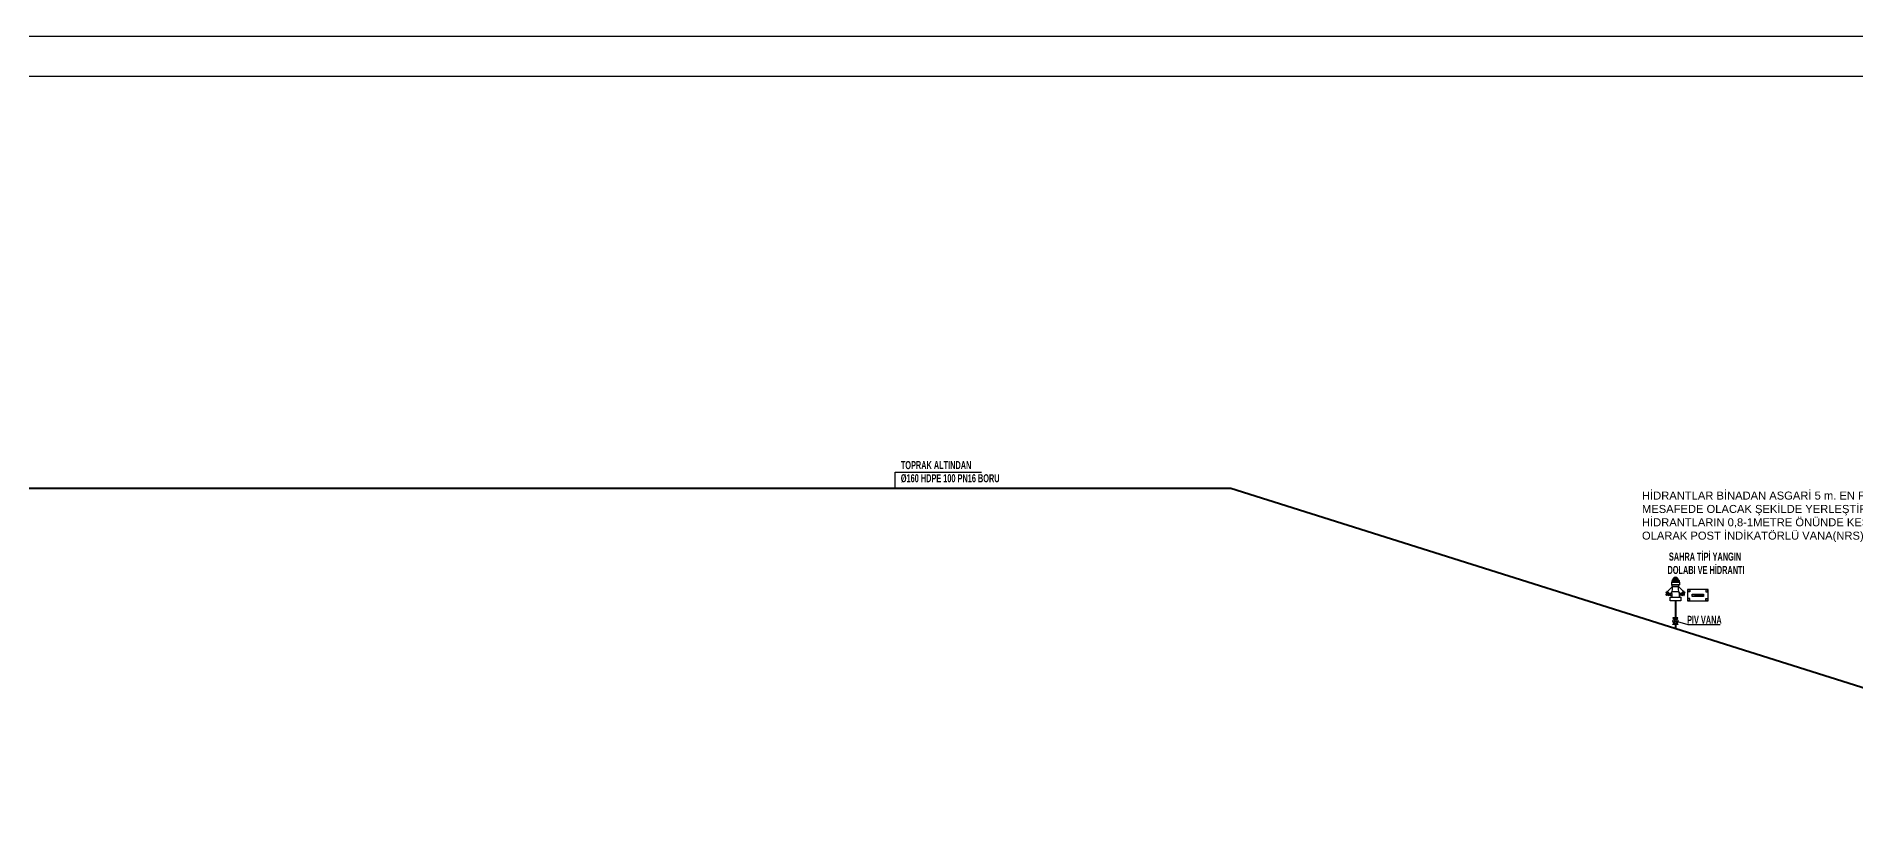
# Model space of a CAD drawing. Header units: centimetres. Extents: x 394264 to 551709, y 50011 to 59011.
# Drawn here: x 482812 to 487360, y 57027 to 59011 of the extents above; entities that cross this region are included whole.
import ezdxf
from ezdxf.enums import TextEntityAlignment as Align

# ---------------------------------------------------------------- set-up
doc = ezdxf.new("R2010")
doc.units = ezdxf.units.CM
for name, color, linetype, lineweight in [('0-KRCN-Z-ANTET', 71, 'Continuous', 30), ('0-MEK-SHT-YAZI-ÇAP-TEMSU', 81, 'Continuous', 30), ('0-MEK-YNG-BORU', 1, 'boruYLINE', 40), ('0-MEK-YNG-CIHAZ', 4, 'Continuous', 30), ('0-MEK-YNG-KURESEL VANA', 4, 'Continuous', 25), ('0-MEK-YNG-YAZI', 71, 'Continuous', 35), ('0-MEK-Z-ANTET', 71, 'Continuous', 30), ('3-ME-01', 26, 'boruYLINE', 35)]:
    doc.layers.add(name, color=color, linetype=linetype, lineweight=lineweight)
doc.layers.add('0-MEK-WIPEOUT', color=7, linetype='Continuous', lineweight=15, plot=False)
doc.styles.add('CAP', font='ARIALNB.TTF')
doc.styles.get("Standard").update_dxf_attribs({"font": 'arial.ttf'})
doc.linetypes.add('boruYLINE', pattern='A,50,-0.8,["Y",CAP,S=7,R=0,X=0,Y=-3],-7', length=57.8)

# ---------------------------------------------------------------- blocks, each defined once
blk = doc.blocks.new('G$CF1021D0B')
at = {"color": 4}
blk.add_wipeout([(-17, -12), (-18, -15), (-20, -15), (-20, 15), (-18, 15), (-17, 12), (-12, 9), (-11, 10), (-10, 11), (-9, 12), (-8, 13), (-6, 14), (-4, 14), (-2, 15), (0, 15), (1, 15), (2, 15), (4, 15), (5, 14), (7, 13), (8, 13), (9, 12), (11, 11), (12, 10), (12, 9), (17, 12), (18, 15), (20, 15), (20, -15), (18, -15), (17, -12), (16, -11), (12, -9), (12, -9), (11, -10), (10, -11), (10, -12), (9, -12), (8, -13), (7, -13), (6, -14), (6, -14), (5, -14), (3, -15), (1, -15), (0, -15), (0, -15), (-2, -15), (-4, -15), (-4, -14), (-6, -14), (-6, -14), (-8, -13), (-9, -12), (-10, -11), (-11, -10), (-12, -9), (-12, -9)], dxfattribs=at).dxf.layer = '0-MEK-WIPEOUT'
at = {"layer": '0-MEK-YNG-KURESEL VANA'}
for p, q in [((-5, 3), (-17, 12)), ((-17, -12), (-17, 12)), ((4, 4), (17, 12)), ((17, -12), (17, 12)), ((-17, -12), (-5, -3)), ((17, -12), (4, -4))]:
    blk.add_line(p, q, dxfattribs=at)
for points in [[(-18, 15), (-20, 15), (-20, -15), (-18, -15)], [(18, 15), (20, 15), (20, -15), (18, -15)]]:
    blk.add_lwpolyline(points, close=True, dxfattribs=at)
at = {"layer": '0-MEK-YNG-KURESEL VANA', "const_width": 2}
for points in [[(0, 6), (0, 15)], [(0, -15), (0, -6)]]:
    blk.add_lwpolyline(points, dxfattribs=at)
at = {"layer": '0-MEK-YNG-KURESEL VANA'}
for radius in [15, 5.68]:
    blk.add_circle((0, 0), radius, dxfattribs=at)
blk = doc.blocks.new('SAHRA TİPİ YANGIN DOLABI VE HİDRANTI')
at = {"layer": '0-MEK-SHT-YAZI-ÇAP-TEMSU', "linetype": 'Continuous'}
blk.add_line((268, -1), (76, -1), dxfattribs=at)
at = {"layer": '0-MEK-YNG-BORU', "ltscale": 30}
blk.add_line((0, 142), (0, 41), dxfattribs=at)
at = {"layer": '0-MEK-YNG-CIHAZ'}
for p, q in [((-48, 199), (-18, 229)), ((-18, 239), (-19, 239)), ((-18, 267), (-18, 264)), ((-18, 267), (20, 267)), ((-18, 258), (-18, 261)), ((-18, 255), (-18, 255)), ((-18, 229), (18, 229)), ((-12, 274), (15, 274)), ((48, 199), (18, 229)), ((20, 239), (19, 239)), ((20, 267), (20, 264)), ((20, 258), (20, 261)), ((20, 255), (20, 255)), ((-54, 193), (-51, 196)), ((-35, 181), (-38, 178)), ((-19, 198), (-32, 184)), ((-19, 198), (19, 198)), ((19, 198), (32, 184)), ((35, 181), (38, 178)), ((54, 193), (51, 196)), ((196, 210), (72, 210)), ((72, 210), (72, 142)), ((72, 142), (196, 142)), ((75, 208), (86, 208)), ((75, 196), (75, 208)), ((86, 196), (75, 196)), ((86, 156), (75, 156)), ((75, 156), (75, 145)), ((75, 145), (86, 145)), ((86, 208), (86, 196)), ((86, 145), (86, 156)), ((100, 169), (100, 183)), ((100, 183), (169, 183)), ((100, 171), (168, 182)), ((168, 171), (100, 171)), ((169, 169), (100, 169)), ((115, 172), (167, 181)), ((167, 172), (115, 172)), ((129, 173), (165, 179)), ((165, 173), (129, 173)), ((143, 174), (164, 178)), ((164, 174), (143, 174)), ((157, 175), (163, 176)), ((163, 175), (157, 175)), ((163, 176), (163, 175)), ((164, 178), (164, 174)), ((165, 179), (165, 173)), ((167, 181), (167, 172)), ((168, 182), (168, 171)), ((169, 183), (169, 169)), ((194, 208), (183, 208)), ((183, 208), (183, 196)), ((183, 196), (194, 196)), ((183, 145), (183, 156)), ((183, 156), (194, 156)), ((194, 145), (183, 145)), ((194, 196), (194, 208)), ((194, 156), (194, 145)), ((196, 142), (196, 210))]:
    blk.add_line(p, q, dxfattribs=at)
for points in [[(-22, 239), (-22, 255), (25, 255), (25, 239)], [(-22, 239), (22, 239), (22, 236), (-22, 236)], [(-20, 264), (23, 264), (23, 261), (-20, 261)], [(-20, 258), (23, 258), (23, 255), (-20, 255)], [(-58, 192), (-55, 195), (-37, 176), (-40, 173)], [(-52, 198), (-49, 201), (-31, 182), (-34, 179)], [(-32, 142), (-32, 164), (32, 164), (32, 142)], [(52, 198), (49, 201), (31, 182), (34, 179)], [(58, 192), (55, 195), (37, 176), (40, 173)]]:
    blk.add_lwpolyline(points, close=True, dxfattribs=at)
for points in [[(-18, 267), (-12, 274)], [(20, 267), (15, 274), (15, 276), (-12, 276)], [(-12, 274), (-12, 276)], [(-22, 187), (-22, 164)], [(22, 187), (22, 164)]]:
    blk.add_lwpolyline(points, dxfattribs=at)
for points in [[(-52, 185), (-46, 180), (-50, 176, -0.414214), (-53, 176), (-55, 179, -0.414214), (-55, 182)], [(-22, 179), (-22, 172), (-26, 172, -0.414214), (-29, 174), (-29, 177, -0.414214), (-26, 179)], [(22, 179), (22, 172), (26, 172, 0.414214), (29, 174), (29, 177, 0.414214), (26, 179)], [(52, 185), (46, 180), (50, 176, 0.414214), (53, 176), (55, 179, 0.414214), (55, 182)]]:
    blk.add_lwpolyline(points, format="xyb", close=True, dxfattribs=at)
for centre, radius, start, end in [((-111, 216), 93.7, 341.7681, 12.076), ((1, 270), 14.7, 25.4783, 154.5217), ((111, 216), 93.7, 167.924, 198.2319)]:
    blk.add_arc(centre, radius, start, end, dxfattribs=at)
at = {"layer": '0-MEK-SHT-YAZI-ÇAP-TEMSU', "linetype": 'Continuous', "style": 'CAP', "width": 0.7}
for s, p in [('SAHRA TİPİ YANGIN ', (184, 384, 50738)), ('DOLABI VE HİDRANTI', (184, 304, 50738)), ('PIV VANA', (174, 5, 50738))]:
    blk.add_text(s, height=48, dxfattribs=at).set_placement(p, align=Align.CENTER)
at = {"layer": '3-ME-01', "rotation": 270}
blk.add_blockref('G$CF1021D0B', (0, 21), dxfattribs=at)
at = {"layer": '0-MEK-SHT-YAZI-ÇAP-TEMSU', "linetype": 'Continuous'}
blk.add_line((76, -1), (0, 21), dxfattribs=at)
at = {"layer": '0-MEK-YNG-BORU', "ltscale": 30}
blk.add_line((0, 0), (0, -22), dxfattribs=at)

msp = doc.modelspace()

# ---------------------------------------------------------------- linework, layer by layer
at = {"layer": '0-KRCN-Z-ANTET'}
for points in [[(394264.1, 50011.3), (551709.3, 50011.3), (551709.3, 59011.3), (394264.1, 59011.3)], [(470564.1, 50111.3), (502064.1, 50111.3), (502064.1, 58911.3), (470564.1, 58911.3)]]:
    msp.add_lwpolyline(points, close=True, dxfattribs=at)
at = {"layer": '0-MEK-SHT-YAZI-ÇAP-TEMSU', "linetype": 'Continuous'}
for p, q in [((484959.5, 57922.8), (485175, 57922.8)), ((484959.5, 57882.6), (484959.5, 57922.8))]:
    msp.add_line(p, q, dxfattribs=at)
at = {"layer": '0-MEK-YNG-BORU', "ltscale": 2}
msp.add_line((473971, 57882.6), (485798.6, 57882.6), dxfattribs=at)

# ---------------------------------------------------------------- texts
at = {"layer": '0-MEK-SHT-YAZI-ÇAP-TEMSU', "linetype": 'Continuous', "style": 'CAP', "width": 0.7}
for s, p in [('TOPRAK ALTINDAN', (484973.2, 57930.2)), ('Ø160 HDPE 100 PN16 BORU', (484973.2, 57897.4))]:
    msp.add_text(s, height=20, dxfattribs=at).set_placement(p)

# ---------------------------------------------------------------- next in the draw order: block references
at = {"layer": '0-MEK-Z-ANTET', "ltscale": 1.5, "xscale": 0.4166666666666667, "yscale": 0.4166666666666667, "zscale": 0.4166666666666667, "rotation": 359.9999999999999}
msp.add_blockref('SAHRA TİPİ YANGIN DOLABI VE HİDRANTI', (486909.5, 57541.6), dxfattribs=at)

# ---------------------------------------------------------------- next in the draw order: linework, layer by layer
at = {"layer": '0-MEK-YNG-BORU', "ltscale": 2}
msp.add_line((485798.6, 57882.6), (487388.7, 57381.6), dxfattribs=at)

# ---------------------------------------------------------------- next in the draw order: texts
at = {"layer": '0-MEK-YNG-YAZI', "insert": (486826, 57748), "char_height": 20, "width": 804.516, "attachment_point": 7}
msp.add_mtext('\\fArial|b0|i0|c162;HİDRANTLAR BİNADAN ASGARİ 5 m. EN FAZLA İSE 15 m. MESAFEDE OLACAK ŞEKİLDE YERLEŞTİRİLECEKTİR.\\PHİDRANTLARIN 0,8-1METRE ÖNÜNDE KESİCİ VANA OLARAK POST İNDİKATÖRLÜ VANA(NRS) KONULACAKTIR.', dxfattribs=at)

doc.saveas('drawing.dxf')
